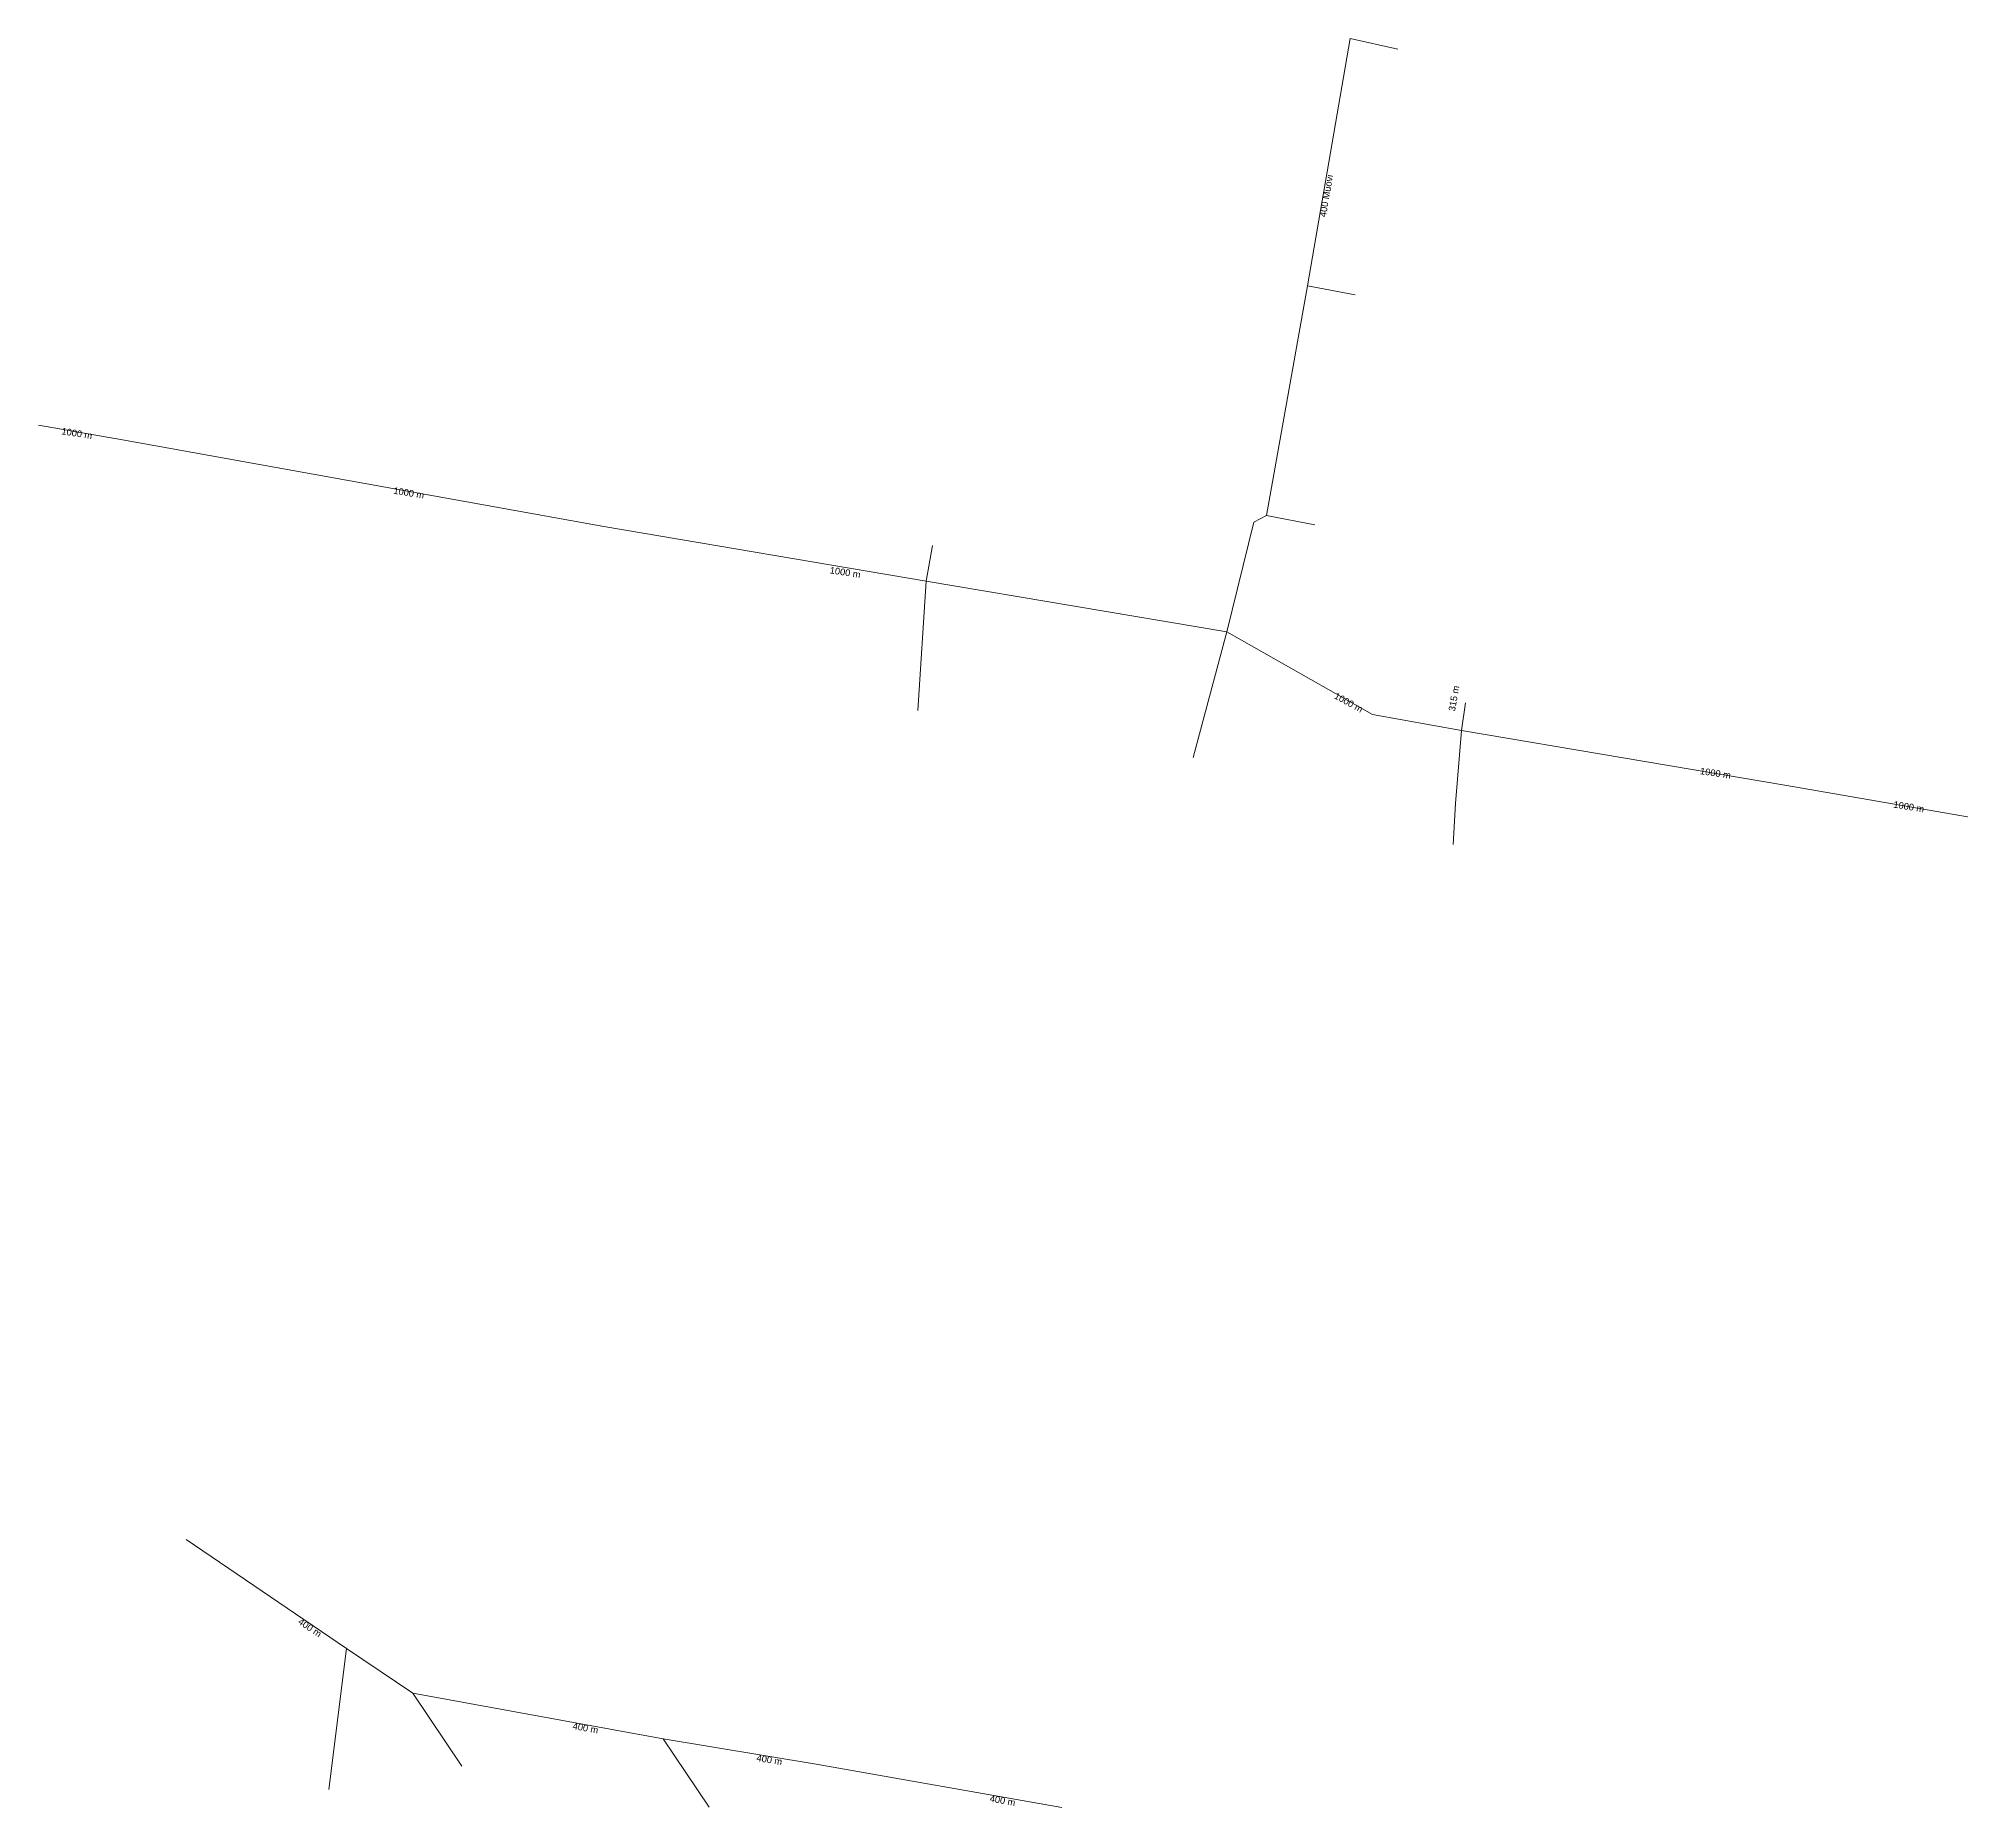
# Model space of a CAD drawing. Header units: metres. Extents: x 25505628 to 25506199, y 6696489 to 6697944.
# Drawn here: x 25505628.2 to 25505918, y 6697038.3 to 6697304.9 of the extents above; entities that cross this region are included whole.
import ezdxf
from ezdxf.enums import TextEntityAlignment as Align

# ---------------------------------------------------------------- set-up
doc = ezdxf.new("R2010")
doc.units = ezdxf.units.M
doc.linetypes.add('Annotation', pattern=[0])
doc.linetypes.add('Sadevesiputket Käytössä', pattern=[0])
doc.layers.add('Annotation', color=7, linetype='Annotation', lineweight=0)
doc.layers.add('Sadevesiputket Käytössä', color=7, linetype='Sadevesiputket Käytössä', lineweight=0)
doc.styles.add('DEFAULT', font='', dxfattribs={"height": 0.2})
doc.styles.get('DEFAULT').set_extended_font_data('Arial')

msp = doc.modelspace()

# ---------------------------------------------------------------- linework, layer by layer
at = {"layer": 'Sadevesiputket Käytössä', "color": 3, "linetype": 'Continuous', "lineweight": 15}
for p, q in [((25505819.377039, 6697267.608487), (25505825.798593, 6697304.88168)), ((25505825.798593, 6697304.88168), (25505833.025986, 6697303.291994)), ((25505813.233517, 6697232.97426), (25505819.377039, 6697267.608487)), ((25505819.377039, 6697267.608487), (25505826.555625, 6697266.229556)), ((25505628.162329, 6697246.595121), (25505640.835598, 6697244.378825)), ((25505640.835598, 6697244.378825), (25505713.33878, 6697231.332684, 34.028)), ((25505813.233517, 6697232.97426), (25505811.317451, 6697231.989242)), ((25505813.233517, 6697232.97426), (25505820.523266, 6697231.605644)), ((25505713.33878, 6697231.332684, 34.017), (25505761.925135, 6697223.089485, 34.111)), ((25505811.317451, 6697231.989242, 34.9275), (25505807.249701, 6697215.468783, 34.706)), ((25505761.925135, 6697223.089485, 34.901), (25505762.888071, 6697228.476705, 37.5475)), ((25505761.925103, 6697223.089481, 34.641), (25505760.652494, 6697203.622096, 37.5475)), ((25505761.925135, 6697223.089485, 34.121), (25505807.249701, 6697215.468783, 34.266)), ((25505807.249701, 6697215.468783, 34.666), (25505802.162429, 6697196.508434, 37.5475)), ((25505829.189786, 6697202.975287, 34.5675), (25505807.249701, 6697215.468783, 34.246)), ((25505842.578722, 6697200.602131), (25505843.216861, 6697204.763741)), ((25505842.578722, 6697200.602131), (25505829.189786, 6697202.975287)), ((25505842.578722, 6697200.602131), (25505841.711834, 6697189.598521)), ((25505891.332799, 6697192.340392), (25505842.578722, 6697200.602131)), ((25505940.374233, 6697183.83728), (25505891.332799, 6697192.340392)), ((25505841.711834, 6697189.598521, 35.3675), (25505841.326612, 6697183.40541, 0.3175)), ((25505674.559003, 6697062.244001, 34.96), (25505650.419003, 6697078.691001, 34.66)), ((25505674.559003, 6697062.244001, 35.05), (25505671.913003, 6697040.970001, 35.25)), ((25505684.591003, 6697055.489001, 35.09), (25505674.559003, 6697062.244001, 34.96)), ((25505684.591003, 6697055.489001, 35.3), (25505691.973003, 6697044.528001, 100)), ((25505722.296003, 6697048.646001, 35.44), (25505684.591003, 6697055.489001, 35.05)), ((25505722.296003, 6697048.646001, 35.62), (25505729.241003, 6697038.328001, 100)), ((25505745.335003, 6697044.804001, 35.7), (25505722.296003, 6697048.646001, 35.44)), ((25505782.354003, 6697038.273001, 36.06), (25505745.335003, 6697044.804001, 35.71))]:
    msp.add_line(p, q, dxfattribs=at)

# ---------------------------------------------------------------- texts
at = {"layer": 'Annotation', "color": 3, "style": 'DEFAULT'}
for s, rotation, p in [('400 Muovi', 80.22499776, (25505821.180103, 6697278.074091)), ('1000 m', 350.9489985, (25505631.73182, 6697246.224672)), ('1000 m', 350.66800452, (25505681.759521, 6697237.269023)), ('1000 m', 351.22499278, (25505747.500874, 6697225.274058)), ('1000 m', 331.27900992, (25505823.788611, 6697206.364918)), ('400 m', 325.73300559, (25505667.747003, 6697066.885131)), ('400 m', 349.71300747, (25505708.781103, 6697051.098791)), ('400 m', 350.53200179, (25505736.475103, 6697046.281481)), ('400 m', 349.99501232, (25505771.626203, 6697040.165631))]:
    msp.add_text(s, height=1, rotation=rotation, dxfattribs=at).set_placement(p, align=Align.TOP_LEFT)
for s, rotation, p in [('315 m', 80.05599839, (25505841.456117, 6697205.419054)), ('1000 m', 351.24499158, (25505880.872366, 6697194.163058)), ('1000 m', 350.87400302, (25505910.00828, 6697189.107535))]:
    msp.add_text(s, height=1, rotation=rotation, dxfattribs=at).set_placement(p, align=Align.MIDDLE_CENTER)

doc.saveas('drawing.dxf')
